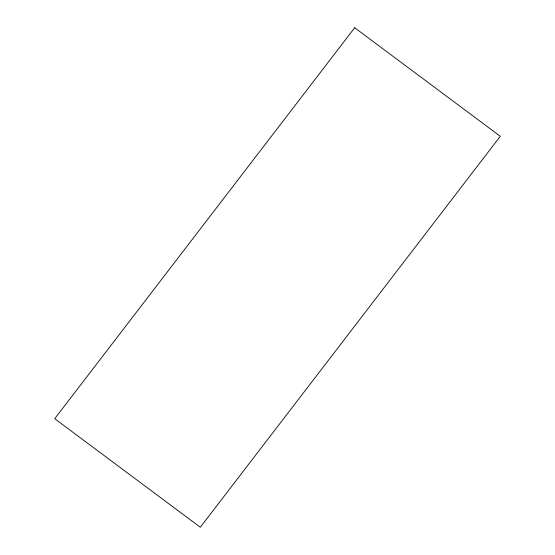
<?xml version="1.0" encoding="UTF-8"?>
<svg xmlns="http://www.w3.org/2000/svg" width="555" height="555" viewBox="0 0 555 555"><rect width="100%" height="100%" fill="white"/><g stroke="black" fill="none" stroke-linecap="round" stroke-linejoin="round"><path stroke-width="0.83" d="M354.687 27.75L54.716 418.699L200.313 527.25L500.284 136.301L354.687 27.75"/></g></svg>
